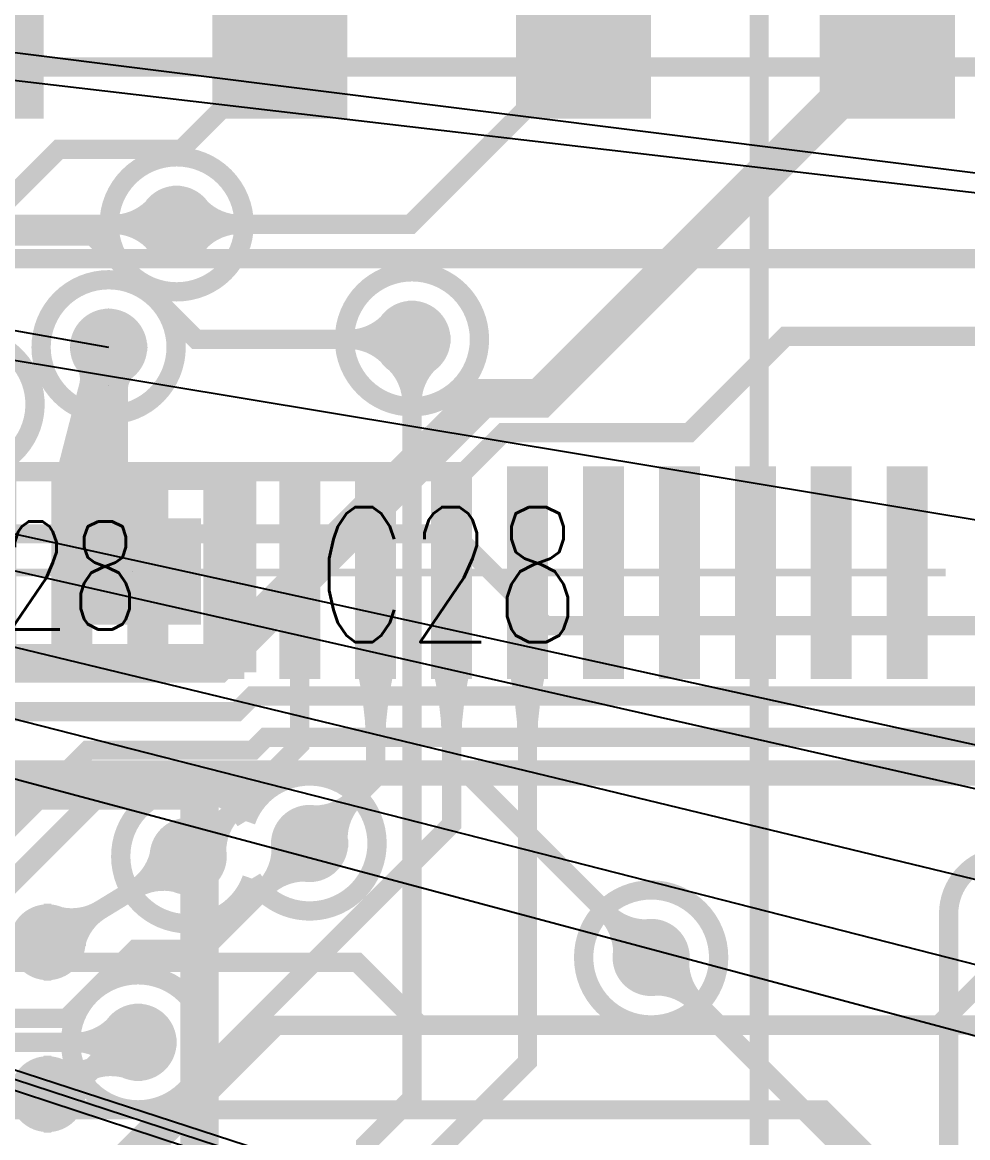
# Model space of a CAD drawing. Extents: x -4539 to 5978, y -4736 to 3041.
# Drawn here: x 1647 to 1892.1, y 953.3 to 1242.4 of the extents above; entities that cross this region are included whole.
import ezdxf
from ezdxf.enums import TextEntityAlignment as Align

# ---------------------------------------------------------------- set-up
doc = ezdxf.new("R2010")
doc.units = 0
for name, pattern in [('SIG_112', [2, 1, 1]), ('SIG_113', [2, 1, 1]), ('SIG_122', [2, 1, 1]), ('SIG_14', [2, 1, 1]), ('SIG_15', [2, 1, 1]), ('SIG_173', [2, 1, 1]), ('SIG_191', [2, 1, 1]), ('SIG_192', [2, 1, 1]), ('SIG_194', [2, 1, 1]), ('SIG_196', [2, 1, 1]), ('SIG_198', [2, 1, 1]), ('SIG_22', [2, 1, 1]), ('SIG_24', [2, 1, 1]), ('SIG_25', [2, 1, 1]), ('SIG_27', [2, 1, 1]), ('SIG_31', [2, 1, 1]), ('SIG_32', [2, 1, 1]), ('SIG_33', [2, 1, 1]), ('SIG_35', [2, 1, 1]), ('SIG_58', [2, 1, 1]), ('SIG_87', [2, 1, 1]), ('SIG_94', [2, 1, 1])]:
    doc.linetypes.add(name, pattern=pattern)
doc.layers.get('0').update_dxf_attribs({"color": 254, "linetype": 'CONTINUOUS'})
for name, color, linetype in [('DRIL_NPLTE_THRU_01', 16, 'CONTINUOUS'), ('DRIL_NPLTE_THRU_02', 2, 'CONTINUOUS'), ('DRIL_NPLTE_THRU_03', 34, 'CONTINUOUS'), ('DRIL_NPLTE_THRU_04', 96, 'CONTINUOUS'), ('DRIL_NPLTE_THRU_05', 6, 'CONTINUOUS'), ('DRIL_NPLTE_THRU_06', 176, 'CONTINUOUS'), ('DRIL_PLTE_THRU_01', 16, 'CONTINUOUS'), ('DRIL_PLTE_THRU_02', 2, 'CONTINUOUS'), ('DRIL_PLTE_THRU_03', 34, 'CONTINUOUS'), ('DRIL_PLTE_THRU_04', 96, 'CONTINUOUS'), ('DRIL_PLTE_THRU_05', 6, 'CONTINUOUS'), ('DRIL_PLTE_THRU_06', 176, 'CONTINUOUS'), ('DRIL_SYMBOL', 254, 'CONTINUOUS'), ('LINK_00', 254, 'CONTINUOUS'), ('PADS_BOT', 5, 'CONTINUOUS'), ('PADS_INNER', 1, 'CONTINUOUS'), ('PADS_TOP', 1, 'CONTINUOUS'), ('PART_BOT_2DLINE_00', 4, 'CONTINUOUS'), ('PART_NAME_01', 6, 'CONTINUOUS'), ('PART_NAME_27', 3, 'CONTINUOUS'), ('PART_TOP_2DLINE_00', 6, 'CONTINUOUS'), ('PART_TOP_2DLINE_01', 6, 'CONTINUOUS'), ('POUR_VIATHERM_02', 56, 'CONTINUOUS'), ('POUR_VOID_02', 56, 'CONTINUOUS'), ('POUR_VOID_05', 216, 'CONTINUOUS'), ('TEAR_01', 1, 'CONTINUOUS'), ('TEAR_03', 43, 'CONTINUOUS'), ('TEAR_04', 3, 'CONTINUOUS'), ('TEAR_06', 5, 'CONTINUOUS'), ('TRACE_01', 1, 'CONTINUOUS'), ('TRACE_03', 43, 'CONTINUOUS'), ('TRACE_04', 3, 'CONTINUOUS'), ('TRACE_06', 5, 'CONTINUOUS'), ('VIAPTS', 1, 'CONTINUOUS')]:
    doc.layers.add(name, color=color, linetype=linetype)
doc.styles.add('W4', font='simplex', dxfattribs={"width": 0.75})
doc.styles.add('W5', font='simplex', dxfattribs={"width": 0.75})

# ---------------------------------------------------------------- blocks, each defined once
blk = doc.blocks.new('POUR_VOID_595')
at = {"layer": 'POUR_VOID_02', "const_width": 5}
blk.add_lwpolyline([(-4568.3, -5339.17, -3.954609), (-4582.42, -5347.98, -3.954609)], format="xyb", close=True, dxfattribs=at)
blk = doc.blocks.new('POUR_VOID_539')
at = {"layer": 'POUR_VOID_02', "const_width": 5}
blk.add_lwpolyline([(-4530.5, -5310, 1), (-4495.5, -5310, 1)], format="xyb", close=True, dxfattribs=at)
blk = doc.blocks.new('POUR_VOID_538')
at = {"layer": 'POUR_VOID_02', "const_width": 5}
blk.add_lwpolyline([(-4469.5, -5339.8, 1), (-4434.5, -5339.8, 1)], format="xyb", close=True, dxfattribs=at)
blk = doc.blocks.new('POUR_VOID_537')
at = {"layer": 'POUR_VOID_02', "const_width": 5}
blk.add_lwpolyline([(-4495.05, -5464.69, -4.455482), (-4493.48, -5479.56, -4.455482)], format="xyb", close=True, dxfattribs=at)
blk = doc.blocks.new('POUR_VOID_536')
at = {"layer": 'POUR_VOID_02', "const_width": 5}
blk.add_lwpolyline([(-4540.5, -5522, 1), (-4505.5, -5522, 1)], format="xyb", close=True, dxfattribs=at)
blk = doc.blocks.new('POUR_VOID_505')
at = {"layer": 'POUR_VOID_02', "const_width": 5}
blk.add_lwpolyline([(-4407.5, -5500, 1), (-4372.5, -5500, 1)], format="xyb", close=True, dxfattribs=at)
blk = doc.blocks.new('POUR_OUTLINE_418')
for name in ['POUR_VOID_539', 'POUR_VOID_595', 'POUR_VOID_538', 'POUR_VOID_537', 'POUR_VOID_505', 'POUR_VOID_536']:
    blk.add_blockref(name, (0, 0))
blk = doc.blocks.new('POUR_VIATHERM_804')
at = {"layer": 'POUR_VIATHERM_02'}
for points in [[(-4530.63, -5331.86), (-4530.63, -5331.86)], [(-4540.63, -5341.86), (-4540.63, -5341.86)], [(-4520.63, -5341.86), (-4520.63, -5341.86)], [(-4530.63, -5351.86), (-4530.63, -5351.86)]]:
    blk.add_lwpolyline(points, dxfattribs=at)
blk = doc.blocks.new('POUR_HEADER_0')
for name in ['POUR_OUTLINE_418', 'POUR_VIATHERM_804']:
    blk.add_blockref(name, (6185, 6485))
blk = doc.blocks.new('POUR_VOID_208')
at = {"layer": 'POUR_VOID_05', "const_width": 5}
blk.add_lwpolyline([(-4530.5, -5310, 1), (-4495.5, -5310, 1)], format="xyb", close=True, dxfattribs=at)
blk = doc.blocks.new('POUR_VOID_207')
at = {"layer": 'POUR_VOID_05', "const_width": 5}
blk.add_lwpolyline([(-4548.13, -5341.86, 1), (-4513.13, -5341.86, 1)], format="xyb", close=True, dxfattribs=at)
blk = doc.blocks.new('POUR_VOID_203')
at = {"layer": 'POUR_VOID_05', "const_width": 5}
blk.add_lwpolyline([(-4469.5, -5339.8, 1), (-4434.5, -5339.8, 1)], format="xyb", close=True, dxfattribs=at)
blk = doc.blocks.new('POUR_VOID_202')
at = {"layer": 'POUR_VOID_05', "const_width": 5}
blk.add_lwpolyline([(-4495.05, -5464.69, -4.455482), (-4493.48, -5479.56, -4.455482)], format="xyb", close=True, dxfattribs=at)
blk = doc.blocks.new('POUR_VOID_201')
at = {"layer": 'POUR_VOID_05', "const_width": 5}
blk.add_lwpolyline([(-4540.5, -5522, 1), (-4505.5, -5522, 1)], format="xyb", close=True, dxfattribs=at)
blk = doc.blocks.new('POUR_VOID_191')
at = {"layer": 'POUR_VOID_05', "const_width": 5}
blk.add_lwpolyline([(-4407.5, -5500, 1), (-4372.5, -5500, 1)], format="xyb", close=True, dxfattribs=at)
blk = doc.blocks.new('POUR_VOID_187')
at = {"layer": 'POUR_VOID_05', "const_width": 5}
blk.add_lwpolyline([(-5024.47, -5778.84), (-4850.53, -5778.84, -0.376162), (-4827.47, -5778.84), (-4808.71, -5778.84, -0.199413), (-4795.29, -5778.84), (-4391.42, -5778.84, -0.909159), (-4356.58, -5778.84), (-4312.89, -5778.84), (-4312.89, -5777.98, -0.431654), (-4312.89, -5752.51), (-4312.89, -5740.93, -0.340655), (-4312.89, -5719.57), (-4312.89, -5710.74, -0.604085), (-4312.89, -5679.76), (-4312.89, -5674.69, -1.551332), (-4338.5, -5655.7, -1.352846), (-4312.89, -5634.16), (-4312.89, -5488.72, -0.414214), (-4297.89, -5473.72)], format="xyb", dxfattribs=at)
blk = doc.blocks.new('POUR_OUTLINE_162')
for name in ['POUR_VOID_187', 'POUR_VOID_208', 'POUR_VOID_207', 'POUR_VOID_203', 'POUR_VOID_202', 'POUR_VOID_191', 'POUR_VOID_201']:
    blk.add_blockref(name, (0, 0))
blk = doc.blocks.new('POUR_HEADER_3')
blk.add_blockref('POUR_OUTLINE_162', (6185, 6485))
blk = doc.blocks.new('SMOOTH_5')
at = {"const_width": 2.5}
blk.add_lwpolyline([(-1.25, 0, 1), (1.25, 0, 1)], format="xyb", close=True, dxfattribs=at)
blk = doc.blocks.new('PART_BODY_TOP_1')
at = {"layer": 'PART_TOP_2DLINE_01', "const_width": 5}
for points in [[(-27.56, 23.62), (-55.12, 23.62), (-55.12, -23.62), (-27.56, -23.62)], [(27.56, -23.62), (55.12, -23.62), (55.12, 23.62), (27.56, 23.62)]]:
    blk.add_lwpolyline(points, dxfattribs=at)
at = {"layer": 'PART_TOP_2DLINE_01'}
for p in [(-55.12, 23.62), (-27.56, 23.62), (27.56, 23.62), (55.12, 23.62), (-55.12, -23.62), (-27.56, -23.62), (27.56, -23.62), (55.12, -23.62)]:
    blk.add_blockref('SMOOTH_5', p, dxfattribs=at)
blk = doc.blocks.new('DRIL_SYMBOL_0')
at = {"layer": 'DRIL_SYMBOL', "const_width": 2}
for points in [[(0, -10), (0, 10)], [(-10, 0), (10, 0)]]:
    blk.add_lwpolyline(points, dxfattribs=at)
blk = doc.blocks.new('DRIL_HOLE_0')
blk.add_lwpolyline([(0, 0, 1), (0, 0, 1)], format="xyb", close=True)
blk.add_blockref('DRIL_SYMBOL_0', (0, 0))
blk = doc.blocks.new('PAD_0')
blk.add_lwpolyline([(0, 0), (0, 0)])
blk = doc.blocks.new('PAD_1')
at = {"const_width": 27.56}
blk.add_lwpolyline([(-17.72, 0), (17.72, 0)], dxfattribs=at)
blk = doc.blocks.new('STK_TOP_4')
at = {"layer": 'DRIL_NPLTE_THRU_01'}
blk.add_blockref('DRIL_HOLE_0', (0, 0), dxfattribs=at)
at = {"layer": 'DRIL_NPLTE_THRU_02'}
blk.add_blockref('DRIL_HOLE_0', (0, 0), dxfattribs=at)
at = {"layer": 'DRIL_NPLTE_THRU_03'}
blk.add_blockref('DRIL_HOLE_0', (0, 0), dxfattribs=at)
at = {"layer": 'DRIL_NPLTE_THRU_04'}
blk.add_blockref('DRIL_HOLE_0', (0, 0), dxfattribs=at)
at = {"layer": 'DRIL_NPLTE_THRU_05'}
blk.add_blockref('DRIL_HOLE_0', (0, 0), dxfattribs=at)
at = {"layer": 'DRIL_NPLTE_THRU_06'}
blk.add_blockref('DRIL_HOLE_0', (0, 0), dxfattribs=at)
at = {"layer": 'PADS_BOT'}
blk.add_blockref('PAD_0', (0, 0), dxfattribs=at)
at = {"layer": 'PADS_INNER'}
blk.add_blockref('PAD_0', (0, 0), dxfattribs=at)
at = {"layer": 'PADS_TOP'}
blk.add_blockref('PAD_1', (0, 0), dxfattribs=at)
blk = doc.blocks.new('SYM_TOP_3')
for name, p in [('PART_BODY_TOP_1', (0, 0)), ('STK_TOP_4', (-25.59, 0)), ('STK_TOP_4', (25.59, 0))]:
    blk.add_blockref(name, p)
blk = doc.blocks.new('PART_TOP_20')
blk.add_blockref('SYM_TOP_3', (0, 0))
at = {"layer": 'PART_NAME_01', "style": 'W5', "width": 0.75}
blk.add_text('C28', height=35, dxfattribs=at).set_placement((107.48, -0.77), align=Align.MIDDLE_CENTER)
at = {"layer": 'PART_NAME_27', "style": 'W4', "width": 0.75}
blk.add_text('C28', height=28, dxfattribs=at).set_placement((0, -15), align=Align.CENTER)
blk = doc.blocks.new('PAD_2')
blk.add_lwpolyline([(0, 0, 1), (0, 0, 1)], format="xyb", close=True)
blk = doc.blocks.new('PAD_4')
at = {"const_width": 35.04}
blk.add_lwpolyline([(-54.13, 0), (54.13, 0)], dxfattribs=at)
blk = doc.blocks.new('STK_TOP_6')
at = {"layer": 'DRIL_NPLTE_THRU_01'}
blk.add_blockref('DRIL_HOLE_0', (0, 0), dxfattribs=at)
at = {"layer": 'DRIL_NPLTE_THRU_02'}
blk.add_blockref('DRIL_HOLE_0', (0, 0), dxfattribs=at)
at = {"layer": 'DRIL_NPLTE_THRU_03'}
blk.add_blockref('DRIL_HOLE_0', (0, 0), dxfattribs=at)
at = {"layer": 'DRIL_NPLTE_THRU_04'}
blk.add_blockref('DRIL_HOLE_0', (0, 0), dxfattribs=at)
at = {"layer": 'DRIL_NPLTE_THRU_05'}
blk.add_blockref('DRIL_HOLE_0', (0, 0), dxfattribs=at)
at = {"layer": 'DRIL_NPLTE_THRU_06'}
blk.add_blockref('DRIL_HOLE_0', (0, 0), dxfattribs=at)
at = {"layer": 'PADS_BOT'}
blk.add_blockref('PAD_2', (0, 0), dxfattribs=at)
at = {"layer": 'PADS_INNER'}
blk.add_blockref('PAD_2', (0, 0), dxfattribs=at)
at = {"layer": 'PADS_TOP', "rotation": 90}
blk.add_blockref('PAD_4', (0, 0), dxfattribs=at)
blk = doc.blocks.new('SYM_TOP_5')
for p in [(-236.22, 93.5), (-157.48, 93.5), (-78.74, 93.5), (0, 93.5)]:
    blk.add_blockref('STK_TOP_6', p)
blk = doc.blocks.new('PART_TOP_29')
blk.add_blockref('SYM_TOP_5', (0, 0))
blk = doc.blocks.new('SMOOTH_10')
at = {"const_width": 5}
blk.add_lwpolyline([(-2.5, 0, 1), (2.5, 0, 1)], format="xyb", close=True, dxfattribs=at)
blk = doc.blocks.new('PART_BODY_TOP_6')
at = {"layer": 'PART_TOP_2DLINE_00', "const_width": 10}
blk.add_lwpolyline([(-334.65, -334.65), (-334.65, 324.8), (-324.8, 334.65), (334.65, 334.65), (334.65, -334.65)], close=True, dxfattribs=at)
at = {"layer": 'PART_TOP_2DLINE_00'}
blk.add_blockref('SMOOTH_10', (334.65, 334.65), dxfattribs=at)
blk = doc.blocks.new('PAD_8')
at = {"const_width": 9.84}
blk.add_lwpolyline([(0, -4.92, 1), (0, 4.92, 1)], format="xyb", close=True, dxfattribs=at)
blk = doc.blocks.new('STK_TOP_10')
at = {"layer": 'DRIL_NPLTE_THRU_01'}
blk.add_blockref('DRIL_HOLE_0', (0, 0), dxfattribs=at)
at = {"layer": 'DRIL_NPLTE_THRU_02'}
blk.add_blockref('DRIL_HOLE_0', (0, 0), dxfattribs=at)
at = {"layer": 'DRIL_NPLTE_THRU_03'}
blk.add_blockref('DRIL_HOLE_0', (0, 0), dxfattribs=at)
at = {"layer": 'DRIL_NPLTE_THRU_04'}
blk.add_blockref('DRIL_HOLE_0', (0, 0), dxfattribs=at)
at = {"layer": 'DRIL_NPLTE_THRU_05'}
blk.add_blockref('DRIL_HOLE_0', (0, 0), dxfattribs=at)
at = {"layer": 'DRIL_NPLTE_THRU_06'}
blk.add_blockref('DRIL_HOLE_0', (0, 0), dxfattribs=at)
at = {"layer": 'PADS_BOT'}
blk.add_blockref('PAD_2', (0, 0), dxfattribs=at)
at = {"layer": 'PADS_INNER'}
blk.add_blockref('PAD_2', (0, 0), dxfattribs=at)
at = {"layer": 'PADS_TOP'}
blk.add_blockref('PAD_8', (0, 0), dxfattribs=at)
blk = doc.blocks.new('SYM_TOP_8')
for name, p in [('PART_BODY_TOP_6', (0, 0)), ('STK_TOP_10', (295.28, 295.28)), ('STK_TOP_10', (295.28, 255.91))]:
    blk.add_blockref(name, p)
blk = doc.blocks.new('PART_TOP_33')
blk.add_blockref('SYM_TOP_8', (0, 0))
blk = doc.blocks.new('PART_BODY_TOP_8')
at = {"layer": 'PART_TOP_2DLINE_00', "const_width": 5}
blk.add_lwpolyline([(0, 0), (0, 708.66), (0.43, 708.66, 1), (0.43, 866.14), (0, 866.14), (0, 1181.1), (2661.42, 1181.1), (2661.42, 866.14), (2661.39, 866.14, 1), (2661.39, 708.66), (2661.42, 708.66), (2661.42, 0), (659.45, 0), (659.45, 137.95, 1), (620.08, 137.95), (620.08, 0)], format="xyb", close=True, dxfattribs=at)
blk = doc.blocks.new('SYM_TOP_10')
blk.add_blockref('PART_BODY_TOP_8', (0, 0))
blk = doc.blocks.new('PART_TOP_35')
blk.add_blockref('SYM_TOP_10', (0, 0))
blk = doc.blocks.new('PART_BODY_BOT_9')
at = {"layer": 'PART_BOT_2DLINE_00', "const_width": 5}
blk.add_lwpolyline([(-338.58, 265.75), (-42.32, 265.75), (-42.32, 232.53), (42.32, 232.53), (42.32, 265.75), (338.58, 265.75), (338.58, -265.75), (-338.58, -265.75)], close=True, dxfattribs=at)
blk = doc.blocks.new('PAD_12')
at = {"const_width": 10.63}
blk.add_lwpolyline([(-27.56, 0), (27.56, 0)], dxfattribs=at)
blk = doc.blocks.new('STK_BOT_15')
at = {"layer": 'DRIL_NPLTE_THRU_01'}
blk.add_blockref('DRIL_HOLE_0', (0, 0), dxfattribs=at)
at = {"layer": 'DRIL_NPLTE_THRU_02'}
blk.add_blockref('DRIL_HOLE_0', (0, 0), dxfattribs=at)
at = {"layer": 'DRIL_NPLTE_THRU_03'}
blk.add_blockref('DRIL_HOLE_0', (0, 0), dxfattribs=at)
at = {"layer": 'DRIL_NPLTE_THRU_04'}
blk.add_blockref('DRIL_HOLE_0', (0, 0), dxfattribs=at)
at = {"layer": 'DRIL_NPLTE_THRU_05'}
blk.add_blockref('DRIL_HOLE_0', (0, 0), dxfattribs=at)
at = {"layer": 'DRIL_NPLTE_THRU_06'}
blk.add_blockref('DRIL_HOLE_0', (0, 0), dxfattribs=at)
at = {"layer": 'PADS_BOT'}
blk.add_blockref('PAD_12', (0, 0), dxfattribs=at)
at = {"layer": 'PADS_INNER'}
blk.add_blockref('PAD_2', (0, 0), dxfattribs=at)
at = {"layer": 'PADS_TOP'}
blk.add_blockref('PAD_2', (0, 0), dxfattribs=at)
blk = doc.blocks.new('SYM_BOT_11')
for name, p in [('PART_BODY_BOT_9', (0, 0)), ('STK_BOT_15', (-389.76, 9.84)), ('STK_BOT_15', (-389.76, -9.84)), ('STK_BOT_15', (-389.76, -29.53)), ('STK_BOT_15', (-389.76, -49.21)), ('STK_BOT_15', (-389.76, -68.9)), ('STK_BOT_15', (-389.76, -88.58)), ('STK_BOT_15', (-389.76, -108.27)), ('STK_BOT_15', (-389.76, -127.95)), ('STK_BOT_15', (-389.76, -147.64)), ('STK_BOT_15', (-389.76, -167.32)), ('STK_BOT_15', (-389.76, -187.01)), ('STK_BOT_15', (-389.76, -206.69)), ('STK_BOT_15', (-389.76, -226.38))]:
    blk.add_blockref(name, p)
blk = doc.blocks.new('PART_BOT_39')
blk.add_blockref('SYM_BOT_11', (0, 0))
blk = doc.blocks.new('TRACE_532')
at = {"layer": 'TRACE_01', "linetype": 'SIG_14', "const_width": 5}
blk.add_lwpolyline([(1535.43, 964.57), (1555.12, 984.25), (1579.64, 984.25), (1594.49, 999.1), (1594.49, 1008.78), (1606.99, 1021.28), (1631.58, 1021.28), (1664.03, 1053.72), (1706.77, 1053.72), (1710.08, 1057.03), (2104.47, 1057.03), (2121.25, 1040.25)], dxfattribs=at)
at = {"layer": 'TRACE_01'}
for p in [(1710.08, 1057.03), (1664.03, 1053.72), (1706.77, 1053.72)]:
    blk.add_blockref('SMOOTH_5', p, dxfattribs=at)
blk = doc.blocks.new('TEAR_2008008000062')
at = {"const_width": 5}
for points in [[(11.42, -11.42, -0.196262), (7.21, -1.4)], [(11.42, -11.42, -0.067729), (5.98, -4.26)], [(11.42, -11.42, 0.196262), (1.4, -7.21)], [(11.42, -11.42, 0.067729), (4.26, -5.98)]]:
    blk.add_lwpolyline(points, format="xyb", dxfattribs=at)
for p in [(7.21, -1.4), (5.98, -4.26), (1.4, -7.21), (4.26, -5.98), (11.42, -11.42), (11.42, -11.42), (11.42, -11.42), (11.42, -11.42)]:
    blk.add_blockref('SMOOTH_5', p)
blk = doc.blocks.new('TEAR_2008008000063')
at = {"const_width": 5}
for points in [[(-16.5, 0, 0.196262), (-6.21, 4.2)], [(-16.5, 0, 0.067729), (-7.4, 1.24)], [(-16.5, 0, -0.196262), (-6.21, -4.2)], [(-16.5, 0, -0.067729), (-7.4, -1.24)]]:
    blk.add_lwpolyline(points, format="xyb", dxfattribs=at)
for p in [(-6.21, 4.2), (-7.4, 1.24), (-16.5, 0), (-16.5, 0), (-16.5, 0), (-16.5, 0), (-7.4, -1.24), (-6.21, -4.2)]:
    blk.add_blockref('SMOOTH_5', p)
blk = doc.blocks.new('TRACE_528')
at = {"layer": 'TRACE_01', "linetype": 'SIG_15', "const_width": 5}
blk.add_lwpolyline([(1574.8, 964.57), (1592.15, 947.22), (1677.72, 947.22), (1712.94, 982.44), (1884.51, 982.44), (1900.07, 998), (2004, 998)], dxfattribs=at)
at = {"layer": 'TEAR_01'}
for name, p in [('TEAR_2008008000063', (2004, 998)), ('TEAR_2008008000062', (1574.8, 964.57))]:
    blk.add_blockref(name, p, dxfattribs=at)
at = {"layer": 'TRACE_01'}
for p in [(1900.07, 998), (2004, 998), (1712.94, 982.44), (1884.51, 982.44), (1574.8, 964.57), (1592.15, 947.22), (1677.72, 947.22)]:
    blk.add_blockref('SMOOTH_5', p, dxfattribs=at)
blk = doc.blocks.new('TRACE_1300')
at = {"layer": 'TRACE_03', "linetype": 'SIG_22', "const_width": 5}
blk.add_lwpolyline([(1271, 1037), (1304.5, 1003.5), (1531.64, 1003.5), (1536.39, 998.75), (1733.75, 998.75), (1750, 982.5), (1912.12, 982.5), (1946.62, 1017), (2095, 1017)], dxfattribs=at)
at = {"layer": 'TRACE_03'}
for p in [(1733.75, 998.75), (1750, 982.5)]:
    blk.add_blockref('SMOOTH_5', p, dxfattribs=at)
blk = doc.blocks.new('TRACE_1830')
at = {"layer": 'TRACE_01', "linetype": 'SIG_24', "const_width": 5}
blk.add_lwpolyline([(1478.72, 1003.94), (1478.72, 1021.79), (1529.61, 1072.68), (1571.53, 1072.68), (1580.49, 1063.72), (1702.63, 1063.72), (1706.67, 1067.77), (2193.39, 1067.77), (2199.12, 1073.5), (2274.62, 1073.5), (2294.81, 1053.32), (2340.68, 1053.32)], dxfattribs=at)
at = {"layer": 'TRACE_01'}
for p in [(1706.67, 1067.77), (1702.63, 1063.72)]:
    blk.add_blockref('SMOOTH_5', p, dxfattribs=at)
blk = doc.blocks.new('TRACE_392')
at = {"layer": 'TRACE_01', "linetype": 'SIG_25', "const_width": 5}
blk.add_lwpolyline([(1614.17, 1003.94), (1632.52, 1007.44), (1668.8, 1043.72), (1710.91, 1043.72), (1714.22, 1047.03), (2089.72, 1047.03), (2114, 1022.75), (2188.87, 1022.75), (2199.12, 1033), (2278, 1033)], dxfattribs=at)
at = {"layer": 'TRACE_01'}
for p in [(1714.22, 1047.03), (1668.8, 1043.72), (1710.91, 1043.72)]:
    blk.add_blockref('SMOOTH_5', p, dxfattribs=at)
blk = doc.blocks.new('TRACE_426')
at = {"layer": 'TRACE_03', "linetype": 'SIG_27', "const_width": 5}
blk.add_lwpolyline([(1515.75, 946), (1516.33, 945.42), (1529.41, 958.5), (1535.8, 958.5), (1540.8, 963.5), (1578.27, 963.5), (1581.27, 960.5), (1854.54, 960.5), (1867.67, 947.37), (2090.39, 947.37), (2118.52, 975.5), (2153, 975.5), (2166, 962.5), (2189.5, 962.5), (2205, 978)], dxfattribs=at)
at = {"layer": 'TRACE_03'}
blk.add_blockref('SMOOTH_5', (1854.54, 960.5), dxfattribs=at)
blk = doc.blocks.new('TEAR_2008008000143')
at = {"const_width": 5}
for points in [[(11.67, 11.67, -0.196262), (1.42, 7.36)], [(11.67, 11.67, -0.067729), (4.35, 6.11)], [(11.67, 11.67, 0.067729), (6.11, 4.35)], [(11.67, 11.67, 0.196262), (7.36, 1.42)]]:
    blk.add_lwpolyline(points, format="xyb", dxfattribs=at)
for p in [(11.67, 11.67), (11.67, 11.67), (11.67, 11.67), (11.67, 11.67), (1.42, 7.36), (4.35, 6.11), (6.11, 4.35), (7.36, 1.42)]:
    blk.add_blockref('SMOOTH_5', p)
blk = doc.blocks.new('TEAR_2008008000144')
at = {"const_width": 5}
for points in [[(0, -45.11, 0.05599), (-2.25, -25.06)], [(0, -45.11, -0.05599), (2.25, -25.06)]]:
    blk.add_lwpolyline(points, format="xyb", dxfattribs=at)
for p in [(-2.25, -25.06), (2.25, -25.06), (0, -45.11), (0, -45.11)]:
    blk.add_blockref('SMOOTH_5', p)
blk = doc.blocks.new('TRACE_994')
at = {"layer": 'TRACE_06', "linetype": 'SIG_31', "const_width": 5}
blk.add_lwpolyline([(1676, 871), (1777.95, 972.95), (1777.95, 1099.76)], dxfattribs=at)
at = {"layer": 'TEAR_06'}
for name, p in [('TEAR_2008008000144', (1777.95, 1099.76)), ('TEAR_2008008000143', (1676, 871))]:
    blk.add_blockref(name, p, dxfattribs=at)
at = {"layer": 'TRACE_06'}
for p in [(1777.95, 1099.76), (1777.95, 972.95), (1676, 871)]:
    blk.add_blockref('SMOOTH_5', p, dxfattribs=at)
blk = doc.blocks.new('TEAR_2008008000147')
at = {"const_width": 5}
for points in [[(11.67, 11.67, -0.196262), (1.42, 7.36)], [(11.67, 11.67, -0.067729), (4.35, 6.11)], [(11.67, 11.67, 0.067729), (6.11, 4.35)], [(11.67, 11.67, 0.196262), (7.36, 1.42)]]:
    blk.add_lwpolyline(points, format="xyb", dxfattribs=at)
for p in [(11.67, 11.67), (11.67, 11.67), (11.67, 11.67), (11.67, 11.67), (1.42, 7.36), (4.35, 6.11), (6.11, 4.35), (7.36, 1.42)]:
    blk.add_blockref('SMOOTH_5', p)
blk = doc.blocks.new('TRACE_296')
at = {"layer": 'TRACE_06', "linetype": 'SIG_32', "const_width": 5}
blk.add_lwpolyline([(1690, 1026.22), (1718.9, 1055.12), (1718.9, 1099.76)], dxfattribs=at)
at = {"layer": 'TEAR_06'}
blk.add_blockref('TEAR_2008008000147', (1690, 1026.22), dxfattribs=at)
at = {"layer": 'TRACE_06'}
for p in [(1718.9, 1099.76), (1718.9, 1055.12), (1690, 1026.22)]:
    blk.add_blockref('SMOOTH_5', p, dxfattribs=at)
blk = doc.blocks.new('TEAR_2008008000148')
at = {"const_width": 5}
for points in [[(13.78, 8.42, -0.196261), (3.05, 6.68)], [(13.78, 8.42, -0.067729), (5.55, 4.81)], [(13.78, 8.42, 0.067729), (6.81, 2.74)], [(13.78, 8.42, 0.196261), (7.33, -0.33)]]:
    blk.add_lwpolyline(points, format="xyb", dxfattribs=at)
for p in [(3.05, 6.68), (13.78, 8.42), (13.78, 8.42), (13.78, 8.42), (13.78, 8.42), (5.55, 4.81), (6.81, 2.74), (7.33, -0.33)]:
    blk.add_blockref('SMOOTH_5', p)
blk = doc.blocks.new('TEAR_2008008000149')
at = {"const_width": 5}
for points in [[(-14.08, -8.61, 0.196262), (-7.49, 0.34)], [(-14.08, -8.61, 0.067729), (-6.96, -2.8)], [(-14.08, -8.61, -0.067729), (-5.67, -4.91)], [(-14.08, -8.61, -0.196261), (-3.11, -6.82)]]:
    blk.add_lwpolyline(points, format="xyb", dxfattribs=at)
for p in [(-7.49, 0.34), (-6.96, -2.8), (-5.67, -4.91), (-3.11, -6.82), (-14.08, -8.61), (-14.08, -8.61), (-14.08, -8.61), (-14.08, -8.61)]:
    blk.add_blockref('SMOOTH_5', p)
blk = doc.blocks.new('TRACE_294')
at = {"layer": 'TRACE_01', "linetype": 'SIG_32', "const_width": 5}
blk.add_lwpolyline([(1653.54, 1003.94), (1690, 1026.22)], dxfattribs=at)
at = {"layer": 'TEAR_01'}
for name, p in [('TEAR_2008008000149', (1690, 1026.22)), ('TEAR_2008008000148', (1653.54, 1003.94))]:
    blk.add_blockref(name, p, dxfattribs=at)
at = {"layer": 'TRACE_01'}
for p in [(1690, 1026.22), (1653.54, 1003.94)]:
    blk.add_blockref('SMOOTH_5', p, dxfattribs=at)
blk = doc.blocks.new('TEAR_2008008000150')
at = {"const_width": 5}
for points in [[(11.67, 11.67, -0.196262), (1.42, 7.36)], [(11.67, 11.67, -0.067729), (4.35, 6.11)], [(11.67, 11.67, 0.067729), (6.11, 4.35)], [(11.67, 11.67, 0.196262), (7.36, 1.42)]]:
    blk.add_lwpolyline(points, format="xyb", dxfattribs=at)
for p in [(11.67, 11.67), (11.67, 11.67), (11.67, 11.67), (11.67, 11.67), (1.42, 7.36), (4.35, 6.11), (6.11, 4.35), (7.36, 1.42)]:
    blk.add_blockref('SMOOTH_5', p)
blk = doc.blocks.new('TEAR_2008008000151')
at = {"const_width": 5}
for points in [[(0, -45.11, 0.05599), (-2.25, -25.06)], [(0, -45.11, -0.05599), (2.25, -25.06)]]:
    blk.add_lwpolyline(points, format="xyb", dxfattribs=at)
for p in [(-2.25, -25.06), (2.25, -25.06), (0, -45.11), (0, -45.11)]:
    blk.add_blockref('SMOOTH_5', p)
blk = doc.blocks.new('TRACE_998')
at = {"layer": 'TRACE_06', "linetype": 'SIG_33', "const_width": 5}
blk.add_lwpolyline([(1597, 904), (1634.75, 941.75), (1665.5, 941.75), (1758.27, 1034.52), (1758.27, 1099.76)], dxfattribs=at)
at = {"layer": 'TEAR_06'}
for name, p in [('TEAR_2008008000151', (1758.27, 1099.76)), ('TEAR_2008008000150', (1597, 904))]:
    blk.add_blockref(name, p, dxfattribs=at)
at = {"layer": 'TRACE_06'}
for p in [(1758.27, 1099.76), (1758.27, 1034.52), (1634.75, 941.75), (1665.5, 941.75), (1597, 904)]:
    blk.add_blockref('SMOOTH_5', p, dxfattribs=at)
blk = doc.blocks.new('TEAR_2008008000157')
at = {"const_width": 5}
for points in [[(11.67, 11.67, -0.196262), (1.42, 7.36)], [(11.67, 11.67, -0.067729), (4.35, 6.11)], [(11.67, 11.67, 0.067729), (6.11, 4.35)], [(11.67, 11.67, 0.196262), (7.36, 1.42)]]:
    blk.add_lwpolyline(points, format="xyb", dxfattribs=at)
for p in [(11.67, 11.67), (11.67, 11.67), (11.67, 11.67), (11.67, 11.67), (1.42, 7.36), (4.35, 6.11), (6.11, 4.35), (7.36, 1.42)]:
    blk.add_blockref('SMOOTH_5', p)
blk = doc.blocks.new('TEAR_2008008000158')
at = {"const_width": 5}
for points in [[(0, -45.11, 0.05599), (-2.25, -25.06)], [(0, -45.11, -0.05599), (2.25, -25.06)]]:
    blk.add_lwpolyline(points, format="xyb", dxfattribs=at)
for p in [(-2.25, -25.06), (2.25, -25.06), (0, -45.11), (0, -45.11)]:
    blk.add_blockref('SMOOTH_5', p)
blk = doc.blocks.new('TRACE_986')
at = {"layer": 'TRACE_06', "linetype": 'SIG_35', "const_width": 5}
blk.add_lwpolyline([(1721.47, 1029.53), (1738.58, 1046.64), (1738.58, 1099.76)], dxfattribs=at)
at = {"layer": 'TEAR_06'}
for name, p in [('TEAR_2008008000158', (1738.58, 1099.76)), ('TEAR_2008008000157', (1721.47, 1029.53))]:
    blk.add_blockref(name, p, dxfattribs=at)
at = {"layer": 'TRACE_06'}
for p in [(1738.58, 1099.76), (1738.58, 1046.64), (1721.47, 1029.53)]:
    blk.add_blockref('SMOOTH_5', p, dxfattribs=at)
blk = doc.blocks.new('TEAR_2008008000159')
at = {"const_width": 5}
for points in [[(11.42, 11.42, -0.196262), (1.4, 7.21)], [(11.42, 11.42, -0.067729), (4.26, 5.98)], [(11.42, 11.42, 0.067729), (5.98, 4.26)], [(11.42, 11.42, 0.196262), (7.21, 1.4)]]:
    blk.add_lwpolyline(points, format="xyb", dxfattribs=at)
for p in [(11.42, 11.42), (11.42, 11.42), (11.42, 11.42), (11.42, 11.42), (1.4, 7.21), (4.26, 5.98), (5.98, 4.26), (7.21, 1.4)]:
    blk.add_blockref('SMOOTH_5', p)
blk = doc.blocks.new('TEAR_2008008000160')
at = {"const_width": 5}
for points in [[(-11.67, -11.67, 0.196262), (-7.36, -1.42)], [(-11.67, -11.67, 0.067729), (-6.11, -4.35)], [(-11.67, -11.67, -0.067729), (-4.35, -6.11)], [(-11.67, -11.67, -0.196262), (-1.42, -7.36)]]:
    blk.add_lwpolyline(points, format="xyb", dxfattribs=at)
for p in [(-7.36, -1.42), (-6.11, -4.35), (-4.35, -6.11), (-1.42, -7.36), (-11.67, -11.67), (-11.67, -11.67), (-11.67, -11.67), (-11.67, -11.67)]:
    blk.add_blockref('SMOOTH_5', p)
blk = doc.blocks.new('TRACE_988')
at = {"layer": 'TRACE_01', "linetype": 'SIG_35', "const_width": 5}
blk.add_lwpolyline([(1614.17, 964.57), (1633.86, 984.25), (1658.44, 984.25), (1676.3, 1002.11), (1694.05, 1002.11), (1721.47, 1029.53)], dxfattribs=at)
at = {"layer": 'TEAR_01'}
for name, p in [('TEAR_2008008000160', (1721.47, 1029.53)), ('TEAR_2008008000159', (1614.17, 964.57))]:
    blk.add_blockref(name, p, dxfattribs=at)
at = {"layer": 'TRACE_01'}
for p in [(1721.47, 1029.53), (1676.3, 1002.11), (1694.05, 1002.11), (1633.86, 984.25), (1658.44, 984.25), (1614.17, 964.57)]:
    blk.add_blockref('SMOOTH_5', p, dxfattribs=at)
blk = doc.blocks.new('TRACE_1446')
at = {"layer": 'TRACE_03', "linetype": 'SIG_58', "const_width": 5}
blk.add_lwpolyline([(1340.79, 1109.79), (1758.78, 1109.79), (1782.57, 1086), (1988.31, 1086)], dxfattribs=at)
at = {"layer": 'TRACE_03'}
for p in [(1758.78, 1109.79), (1782.57, 1086)]:
    blk.add_blockref('SMOOTH_5', p, dxfattribs=at)
blk = doc.blocks.new('TEAR_2008008000412')
at = {"const_width": 5}
for points in [[(-16.5, 0, 0.196262), (-6.21, 4.2)], [(-16.5, 0, 0.067729), (-7.4, 1.24)], [(-16.5, 0, -0.196262), (-6.21, -4.2)], [(-16.5, 0, -0.067729), (-7.4, -1.24)]]:
    blk.add_lwpolyline(points, format="xyb", dxfattribs=at)
for p in [(-6.21, 4.2), (-7.4, 1.24), (-16.5, 0), (-16.5, 0), (-16.5, 0), (-16.5, 0), (-7.4, -1.24), (-6.21, -4.2)]:
    blk.add_blockref('SMOOTH_5', p)
blk = doc.blocks.new('TRACE_440')
at = {"layer": 'TRACE_03', "linetype": 'SIG_87', "const_width": 5}
blk.add_lwpolyline([(302, 979), (1489.26, 979), (1499.76, 968.5), (1527.33, 968.5), (1536.83, 978), (1677, 978)], dxfattribs=at)
at = {"layer": 'TEAR_03'}
blk.add_blockref('TEAR_2008008000412', (1677, 978), dxfattribs=at)
at = {"layer": 'TRACE_03'}
blk.add_blockref('SMOOTH_5', (1677, 978), dxfattribs=at)
blk = doc.blocks.new('TEAR_2008008000413')
at = {"const_width": 5}
for points in [[(14.02, 8.03, -0.196262), (3.24, 6.59)], [(14.02, 8.03, -0.067729), (5.68, 4.65)], [(14.02, 8.03, 0.067729), (6.89, 2.55)], [(14.02, 8.03, 0.196262), (7.32, -0.54)]]:
    blk.add_lwpolyline(points, format="xyb", dxfattribs=at)
for p in [(3.24, 6.59), (14.02, 8.03), (14.02, 8.03), (14.02, 8.03), (14.02, 8.03), (5.68, 4.65), (6.89, 2.55), (7.32, -0.54)]:
    blk.add_blockref('SMOOTH_5', p)
blk = doc.blocks.new('TEAR_2008008000414')
at = {"const_width": 5}
for points in [[(-14.32, -8.2, 0.196262), (-7.48, 0.56)], [(-14.32, -8.2, 0.067729), (-7.03, -2.6)], [(-14.32, -8.2, -0.067729), (-5.8, -4.75)], [(-14.32, -8.2, -0.196262), (-3.31, -6.73)]]:
    blk.add_lwpolyline(points, format="xyb", dxfattribs=at)
for p in [(-7.48, 0.56), (-7.03, -2.6), (-5.8, -4.75), (-14.32, -8.2), (-14.32, -8.2), (-14.32, -8.2), (-14.32, -8.2), (-3.31, -6.73)]:
    blk.add_blockref('SMOOTH_5', p)
blk = doc.blocks.new('TRACE_438')
at = {"layer": 'TRACE_01', "linetype": 'SIG_87', "const_width": 5}
blk.add_lwpolyline([(1653.54, 964.57), (1677, 978)], dxfattribs=at)
at = {"layer": 'TEAR_01'}
for name, p in [('TEAR_2008008000414', (1677, 978)), ('TEAR_2008008000413', (1653.54, 964.57))]:
    blk.add_blockref(name, p, dxfattribs=at)
at = {"layer": 'TRACE_01'}
for p in [(1677, 978), (1653.54, 964.57)]:
    blk.add_blockref('SMOOTH_5', p, dxfattribs=at)
blk = doc.blocks.new('TEAR_2008008000445')
at = {"const_width": 5}
for points in [[(11.67, -11.67, -0.196262), (7.36, -1.42)], [(11.67, -11.67, -0.067729), (6.11, -4.35)], [(11.67, -11.67, 0.196262), (1.42, -7.36)], [(11.67, -11.67, 0.067729), (4.35, -6.11)]]:
    blk.add_lwpolyline(points, format="xyb", dxfattribs=at)
for p in [(7.36, -1.42), (6.11, -4.35), (1.42, -7.36), (4.35, -6.11), (11.67, -11.67), (11.67, -11.67), (11.67, -11.67), (11.67, -11.67)]:
    blk.add_blockref('SMOOTH_5', p)
blk = doc.blocks.new('TRACE_1286')
at = {"layer": 'TRACE_06', "linetype": 'SIG_94', "const_width": 5}
blk.add_lwpolyline([(1810, 1000), (2038, 772), (2041.75, 772), (2092.75, 721), (2092.75, 720), (2111.51, 701.25), (2127.71, 701.25), (2278.5, 550.46), (2278.5, 505.88), (2359.4, 424.98), (2359.4, 414.25)], dxfattribs=at)
at = {"layer": 'TEAR_06'}
blk.add_blockref('TEAR_2008008000445', (1810, 1000), dxfattribs=at)
at = {"layer": 'TRACE_06'}
blk.add_blockref('SMOOTH_5', (1810, 1000), dxfattribs=at)
blk = doc.blocks.new('TEAR_2008008000446')
at = {"const_width": 5}
for points in [[(16.5, 0, -0.196262), (6.21, 4.2)], [(16.5, 0, -0.067729), (7.4, 1.24)], [(16.5, 0, 0.196262), (6.21, -4.2)], [(16.5, 0, 0.067729), (7.4, -1.24)]]:
    blk.add_lwpolyline(points, format="xyb", dxfattribs=at)
for p in [(6.21, 4.2), (7.4, 1.24), (7.4, -1.24), (16.5, 0), (16.5, 0), (16.5, 0), (16.5, 0), (6.21, -4.2)]:
    blk.add_blockref('SMOOTH_5', p)
blk = doc.blocks.new('TEAR_2008008000447')
at = {"const_width": 5}
for points in [[(-11.67, 11.67, 0.196262), (-1.42, 7.36)], [(-11.67, 11.67, -0.196262), (-7.36, 1.42)], [(-11.67, 11.67, 0.067729), (-4.35, 6.11)], [(-11.67, 11.67, -0.067729), (-6.11, 4.35)]]:
    blk.add_lwpolyline(points, format="xyb", dxfattribs=at)
for p in [(-11.67, 11.67), (-11.67, 11.67), (-11.67, 11.67), (-11.67, 11.67), (-1.42, 7.36), (-6.11, 4.35), (-4.35, 6.11), (-7.36, 1.42)]:
    blk.add_blockref('SMOOTH_5', p)
blk = doc.blocks.new('TRACE_1290')
at = {"layer": 'TRACE_03', "linetype": 'SIG_94', "const_width": 5}
blk.add_lwpolyline([(1386.47, 1047.47), (1409.85, 1047.47), (1409.88, 1047.5), (1465.76, 1047.5), (1499.76, 1013.5), (1544.43, 1013.5), (1545.93, 1012), (1636.35, 1012), (1671.38, 1047.03), (1762.97, 1047.03), (1810, 1000)], dxfattribs=at)
at = {"layer": 'TEAR_03'}
for name, p in [('TEAR_2008008000446', (1386.47, 1047.47)), ('TEAR_2008008000447', (1810, 1000))]:
    blk.add_blockref(name, p, dxfattribs=at)
at = {"layer": 'TRACE_03'}
for p in [(1386.47, 1047.47), (1409.85, 1047.47), (1409.88, 1047.5), (1465.76, 1047.5), (1671.38, 1047.03), (1762.97, 1047.03), (1499.76, 1013.5), (1544.43, 1013.5), (1545.93, 1012), (1636.35, 1012), (1810, 1000)]:
    blk.add_blockref('SMOOTH_5', p, dxfattribs=at)
blk = doc.blocks.new('TEAR_2008008000535')
at = {"const_width": 5}
for points in [[(11.67, 11.67, -0.196262), (1.42, 7.36)], [(11.67, 11.67, -0.067729), (4.35, 6.11)], [(11.67, 11.67, 0.067729), (6.11, 4.35)], [(11.67, 11.67, 0.196262), (7.36, 1.42)]]:
    blk.add_lwpolyline(points, format="xyb", dxfattribs=at)
for p in [(11.67, 11.67), (11.67, 11.67), (11.67, 11.67), (11.67, 11.67), (1.42, 7.36), (4.35, 6.11), (6.11, 4.35), (7.36, 1.42)]:
    blk.add_blockref('SMOOTH_5', p)
blk = doc.blocks.new('TRACE_1232')
at = {"layer": 'TRACE_01', "linetype": 'SIG_112', "const_width": 5}
blk.add_lwpolyline([(1616.49, 1169.49), (1656.43, 1209.43), (1688.28, 1209.43), (1713.74, 1234.88), (1713.74, 1271.5)], dxfattribs=at)
at = {"layer": 'TEAR_01'}
blk.add_blockref('TEAR_2008008000535', (1616.49, 1169.49), dxfattribs=at)
at = {"layer": 'TRACE_01'}
for p in [(1713.74, 1271.5), (1713.74, 1234.88), (1656.43, 1209.43), (1688.28, 1209.43), (1616.49, 1169.49)]:
    blk.add_blockref('SMOOTH_5', p, dxfattribs=at)
blk = doc.blocks.new('TEAR_2008008000539')
at = {"const_width": 5}
for points in [[(-16.5, 0, 0.196262), (-6.21, 4.2)], [(-16.5, 0, 0.067729), (-7.4, 1.24)], [(-16.5, 0, -0.196262), (-6.21, -4.2)], [(-16.5, 0, -0.067729), (-7.4, -1.24)]]:
    blk.add_lwpolyline(points, format="xyb", dxfattribs=at)
for p in [(-6.21, 4.2), (-7.4, 1.24), (-16.5, 0), (-16.5, 0), (-16.5, 0), (-16.5, 0), (-7.4, -1.24), (-6.21, -4.2)]:
    blk.add_blockref('SMOOTH_5', p)
blk = doc.blocks.new('TRACE_2420')
at = {"layer": 'TRACE_04', "linetype": 'SIG_113', "const_width": 5}
blk.add_lwpolyline([(1598.99, 1169.49), (1598.99, 1176.74), (1612.25, 1190), (1687, 1190)], dxfattribs=at)
at = {"layer": 'TEAR_04'}
blk.add_blockref('TEAR_2008008000539', (1687, 1190), dxfattribs=at)
at = {"layer": 'TRACE_04'}
for p in [(1612.25, 1190), (1687, 1190), (1598.99, 1176.74), (1598.99, 1169.49)]:
    blk.add_blockref('SMOOTH_5', p, dxfattribs=at)
blk = doc.blocks.new('TEAR_2008008000541')
at = {"const_width": 5}
for points in [[(16.5, 0, -0.196262), (6.21, 4.2)], [(16.5, 0, -0.067729), (7.4, 1.24)], [(16.5, 0, 0.196262), (6.21, -4.2)], [(16.5, 0, 0.067729), (7.4, -1.24)]]:
    blk.add_lwpolyline(points, format="xyb", dxfattribs=at)
for p in [(6.21, 4.2), (7.4, 1.24), (7.4, -1.24), (16.5, 0), (16.5, 0), (16.5, 0), (16.5, 0), (6.21, -4.2)]:
    blk.add_blockref('SMOOTH_5', p)
blk = doc.blocks.new('TRACE_1454')
at = {"layer": 'TRACE_01', "linetype": 'SIG_113', "const_width": 5}
blk.add_lwpolyline([(1687, 1190), (1747.6, 1190), (1792.48, 1234.88), (1792.48, 1271.5)], dxfattribs=at)
at = {"layer": 'TEAR_01'}
blk.add_blockref('TEAR_2008008000541', (1687, 1190), dxfattribs=at)
at = {"layer": 'TRACE_01'}
for p in [(1792.48, 1271.5), (1792.48, 1234.88), (1687, 1190), (1747.6, 1190)]:
    blk.add_blockref('SMOOTH_5', p, dxfattribs=at)
blk = doc.blocks.new('TRACE_666')
at = {"layer": 'TRACE_03', "linetype": 'SIG_122', "const_width": 5}
blk.add_lwpolyline([(1360, 1133), (1412.38, 1133), (1419.51, 1125.87), (1761.55, 1125.87), (1771.68, 1136), (1819.85, 1136), (1844.83, 1160.98), (2094.88, 1160.98)], dxfattribs=at)
at = {"layer": 'TRACE_03'}
for p in [(1844.83, 1160.98), (1771.68, 1136), (1819.85, 1136), (1761.55, 1125.87)]:
    blk.add_blockref('SMOOTH_5', p, dxfattribs=at)
blk = doc.blocks.new('TEAR_2008008000877')
at = {"const_width": 10}
for points in [[(-2.74, -10.65, 0.196262), (-3.74, -3.32)], [(-2.74, -10.65, -0.196262), (1.68, -4.71)]]:
    blk.add_lwpolyline(points, format="xyb", dxfattribs=at)
for p in [(-3.74, -3.32), (1.68, -4.71), (-2.74, -10.65), (-2.74, -10.65)]:
    blk.add_blockref('SMOOTH_10', p)
blk = doc.blocks.new('TRACE_980')
at = {"layer": 'TRACE_06', "linetype": 'SIG_173', "const_width": 10}
blk.add_lwpolyline([(1659.84, 1099.76), (1659.84, 1121.1), (1669.37, 1158.14)], dxfattribs=at)
at = {"layer": 'TEAR_06'}
blk.add_blockref('TEAR_2008008000877', (1669.37, 1158.14), dxfattribs=at)
at = {"layer": 'TRACE_06'}
for p in [(1669.37, 1158.14), (1659.84, 1121.1), (1659.84, 1099.76)]:
    blk.add_blockref('SMOOTH_10', p, dxfattribs=at)
blk = doc.blocks.new('TEAR_2008008000878')
at = {"const_width": 10}
for points in [[(0, -11, 0.196262), (-2.8, -4.14)], [(0, -11, -0.196262), (2.8, -4.14)]]:
    blk.add_lwpolyline(points, format="xyb", dxfattribs=at)
for p in [(-2.8, -4.14), (2.8, -4.14), (0, -11), (0, -11)]:
    blk.add_blockref('SMOOTH_10', p)
blk = doc.blocks.new('TRACE_210')
at = {"layer": 'TRACE_01', "linetype": 'SIG_173', "const_width": 10}
blk.add_lwpolyline([(1669.37, 1158.14), (1669.37, 1100), (1675.59, 1100)], dxfattribs=at)
at = {"layer": 'TEAR_01'}
blk.add_blockref('TEAR_2008008000878', (1669.37, 1158.14), dxfattribs=at)
at = {"layer": 'TRACE_01'}
for p in [(1669.37, 1158.14), (1669.37, 1100), (1675.59, 1100)]:
    blk.add_blockref('SMOOTH_10', p, dxfattribs=at)
blk = doc.blocks.new('TEAR_2008008001107')
at = {"const_width": 5}
for points in [[(-16.5, 0, 0.196262), (-6.21, 4.2)], [(-16.5, 0, 0.067729), (-7.4, 1.24)], [(-16.5, 0, -0.196262), (-6.21, -4.2)], [(-16.5, 0, -0.067729), (-7.4, -1.24)]]:
    blk.add_lwpolyline(points, format="xyb", dxfattribs=at)
for p in [(-6.21, 4.2), (-7.4, 1.24), (-16.5, 0), (-16.5, 0), (-16.5, 0), (-16.5, 0), (-7.4, -1.24), (-6.21, -4.2)]:
    blk.add_blockref('SMOOTH_5', p)
blk = doc.blocks.new('TRACE_1252')
at = {"layer": 'TRACE_03', "linetype": 'SIG_191', "const_width": 5}
blk.add_lwpolyline([(730.71, 1156.26), (894.73, 1156.26), (907.07, 1143.92), (1206.63, 1143.92), (1217.21, 1154.5), (1433.5, 1154.5), (1465.99, 1186.99), (1665.26, 1186.99), (1692.05, 1160.2), (1748, 1160.2)], dxfattribs=at)
at = {"layer": 'TEAR_03'}
blk.add_blockref('TEAR_2008008001107', (1748, 1160.2), dxfattribs=at)
at = {"layer": 'TRACE_03'}
for p in [(1665.26, 1186.99), (1692.05, 1160.2), (1748, 1160.2)]:
    blk.add_blockref('SMOOTH_5', p, dxfattribs=at)
blk = doc.blocks.new('TEAR_2008008001109')
at = {"const_width": 5}
for points in [[(0, -16.5, 0.196262), (-4.2, -6.21)], [(0, -16.5, 0.067729), (-1.24, -7.4)], [(0, -16.5, -0.196262), (4.2, -6.21)], [(0, -16.5, -0.067729), (1.24, -7.4)]]:
    blk.add_lwpolyline(points, format="xyb", dxfattribs=at)
for p in [(-4.2, -6.21), (-1.24, -7.4), (1.24, -7.4), (4.2, -6.21), (0, -16.5), (0, -16.5), (0, -16.5), (0, -16.5)]:
    blk.add_blockref('SMOOTH_5', p)
blk = doc.blocks.new('TRACE_2804')
at = {"layer": 'TRACE_04', "linetype": 'SIG_191', "const_width": 5}
blk.add_lwpolyline([(1697.58, 734.14), (1697.58, 764.93), (1736, 803.35), (1736, 951.53), (1748, 963.53), (1748, 1160.2)], dxfattribs=at)
at = {"layer": 'TEAR_04'}
blk.add_blockref('TEAR_2008008001109', (1748, 1160.2), dxfattribs=at)
at = {"layer": 'TRACE_04'}
for p in [(1748, 1160.2), (1748, 963.53), (1736, 951.53)]:
    blk.add_blockref('SMOOTH_5', p, dxfattribs=at)
blk = doc.blocks.new('TRACE_1542')
at = {"layer": 'TRACE_03', "linetype": 'SIG_192', "const_width": 5}
blk.add_lwpolyline([(970.38, 1217.58), (1204.85, 1217.58), (1218.06, 1230.78), (2228.81, 1230.78), (2433.5, 1026.09), (2433.5, 473)], dxfattribs=at)
blk = doc.blocks.new('TRACE_2836')
at = {"layer": 'TRACE_04', "linetype": 'SIG_194', "const_width": 5}
blk.add_lwpolyline([(1803.7, 799.2), (1803.7, 887.7), (1838, 922), (1838, 1314)], dxfattribs=at)
blk = doc.blocks.new('DRIL_SYMBOL_7')
at = {"layer": 'DRIL_SYMBOL', "const_width": 2}
for points in [[(0, -10), (0, 10)], [(-10, 0), (10, 0)]]:
    blk.add_lwpolyline(points, dxfattribs=at)
blk = doc.blocks.new('DRIL_HOLE_7')
at = {"const_width": 3.5}
blk.add_lwpolyline([(-1.75, 0, 1), (1.75, 0, 1)], format="xyb", close=True, dxfattribs=at)
blk.add_blockref('DRIL_SYMBOL_7', (0, 0))
blk = doc.blocks.new('PAD_15')
at = {"const_width": 10}
blk.add_lwpolyline([(0, -5, 1), (0, 5, 1)], format="xyb", close=True, dxfattribs=at)
blk = doc.blocks.new('STK_TOP_26')
at = {"layer": 'DRIL_PLTE_THRU_01'}
blk.add_blockref('DRIL_HOLE_7', (0, 0), dxfattribs=at)
at = {"layer": 'DRIL_PLTE_THRU_02'}
blk.add_blockref('DRIL_HOLE_7', (0, 0), dxfattribs=at)
at = {"layer": 'DRIL_PLTE_THRU_03'}
blk.add_blockref('DRIL_HOLE_7', (0, 0), dxfattribs=at)
at = {"layer": 'DRIL_PLTE_THRU_04'}
blk.add_blockref('DRIL_HOLE_7', (0, 0), dxfattribs=at)
at = {"layer": 'DRIL_PLTE_THRU_05'}
blk.add_blockref('DRIL_HOLE_7', (0, 0), dxfattribs=at)
at = {"layer": 'DRIL_PLTE_THRU_06'}
blk.add_blockref('DRIL_HOLE_7', (0, 0), dxfattribs=at)
at = {"layer": 'PADS_BOT'}
blk.add_blockref('PAD_15', (0, 0), dxfattribs=at)
at = {"layer": 'PADS_INNER'}
blk.add_blockref('PAD_15', (0, 0), dxfattribs=at)
at = {"layer": 'PADS_TOP'}
blk.add_blockref('PAD_15', (0, 0), dxfattribs=at)
blk = doc.blocks.new('SYM_TOP_2')
blk.add_blockref('STK_TOP_26', (0, 0))

msp = doc.modelspace()

# ---------------------------------------------------------------- linework, layer by layer
at = {"layer": 'LINK_00', "linetype": 'SIG_196'}
for p in [(2240, 1056), (2220.16, 1160)]:
    msp.add_line(p, (166.14, 1400), dxfattribs=at)
at = {"layer": 'LINK_00', "linetype": 'SIG_173'}
for p, q in [((2175, 980), (322.05, 1400)), ((322.05, 1400), (2332, 748)), ((2072, 829), (322.05, 1400)), ((1949, 964.87), (322.05, 1400)), ((2236, 980), (322.05, 1400)), ((2086.29, 973.72), (322.05, 1400)), ((2024, 964.87), (322.05, 1400)), ((322.05, 1400), (2405, 716)), ((2279.84, 1155), (322.05, 1400)), ((322.05, 1400), (1669.37, 1158.14))]:
    msp.add_line(p, q, dxfattribs=at)
at = {"layer": 'TRACE_01', "linetype": 'SIG_198', "const_width": 10}
msp.add_lwpolyline([(882, 1022), (882, 1030.28), (1033.13, 1181.42), (1228.21, 1181.42), (1253.63, 1156), (1439.18, 1156), (1449.18, 1166), (1506.5, 1166), (1596.28, 1076.22), (1697.45, 1076.22), (1766.15, 1144.92), (1781.26, 1144.92), (1871.22, 1234.88), (1871.22, 1271.5)], dxfattribs=at)

# ---------------------------------------------------------------- block references
at = {"rotation": 180}
msp.add_blockref('PART_TOP_29', (1635, 1365), dxfattribs=at)
at = {"linetype": 'SIG_173'}
msp.add_blockref('POUR_HEADER_0', (15, 15), dxfattribs=at)
at = {"linetype": 'SIG_196'}
msp.add_blockref('POUR_HEADER_3', (15, 15), dxfattribs=at)
for name, p in [('TRACE_2836', (0, 0)), ('TRACE_1232', (0, 0)), ('TRACE_1454', (0, 0)), ('TRACE_1542', (0, 0)), ('TRACE_2420', (0, 0)), ('TRACE_1252', (0, 0)), ('PART_TOP_35', (0, 0)), ('TRACE_666', (0, 0)), ('TRACE_980', (0, 0)), ('TRACE_210', (0, 0)), ('TRACE_2804', (0, 0)), ('PART_TOP_20', (1650, 1100)), ('TRACE_1446', (0, 0)), ('TRACE_998', (0, 0)), ('TRACE_994', (0, 0)), ('TRACE_296', (0, 0)), ('TRACE_986', (0, 0)), ('TRACE_1830', (0, 0)), ('TRACE_532', (0, 0)), ('TRACE_1290', (0, 0)), ('TRACE_392', (0, 0)), ('PART_TOP_33', (1358.27, 708.66)), ('TRACE_1300', (0, 0)), ('TRACE_988', (0, 0)), ('TRACE_294', (0, 0)), ('TRACE_528', (0, 0)), ('TRACE_1286', (0, 0)), ('TRACE_440', (0, 0)), ('TRACE_426', (0, 0)), ('TRACE_438', (0, 0))]:
    msp.add_blockref(name, p)
at = {"xscale": -1, "rotation": -270}
msp.add_blockref('PART_BOT_39', (1650, 710), dxfattribs=at)
at = {"layer": 'TRACE_01'}
for p in [(1871.22, 1234.88), (1766.15, 1144.92), (1781.26, 1144.92), (1697.45, 1076.22)]:
    msp.add_blockref('SMOOTH_10', p, dxfattribs=at)
at = {"layer": 'VIAPTS', "linetype": 'SIG_113'}
msp.add_blockref('SYM_TOP_2', (1687, 1190), dxfattribs=at)
at = {"layer": 'VIAPTS', "linetype": 'SIG_191'}
msp.add_blockref('SYM_TOP_2', (1748, 1160.2), dxfattribs=at)
at = {"layer": 'VIAPTS', "linetype": 'SIG_173'}
msp.add_blockref('SYM_TOP_2', (1669.37, 1158.14), dxfattribs=at)
at = {"layer": 'VIAPTS', "linetype": 'SIG_35'}
msp.add_blockref('SYM_TOP_2', (1721.47, 1029.53), dxfattribs=at)
at = {"layer": 'VIAPTS', "linetype": 'SIG_32'}
msp.add_blockref('SYM_TOP_2', (1690, 1026.22), dxfattribs=at)
at = {"layer": 'VIAPTS', "linetype": 'SIG_94'}
msp.add_blockref('SYM_TOP_2', (1810, 1000), dxfattribs=at)
at = {"layer": 'VIAPTS', "linetype": 'SIG_87'}
msp.add_blockref('SYM_TOP_2', (1677, 978), dxfattribs=at)

doc.saveas('drawing.dxf')
